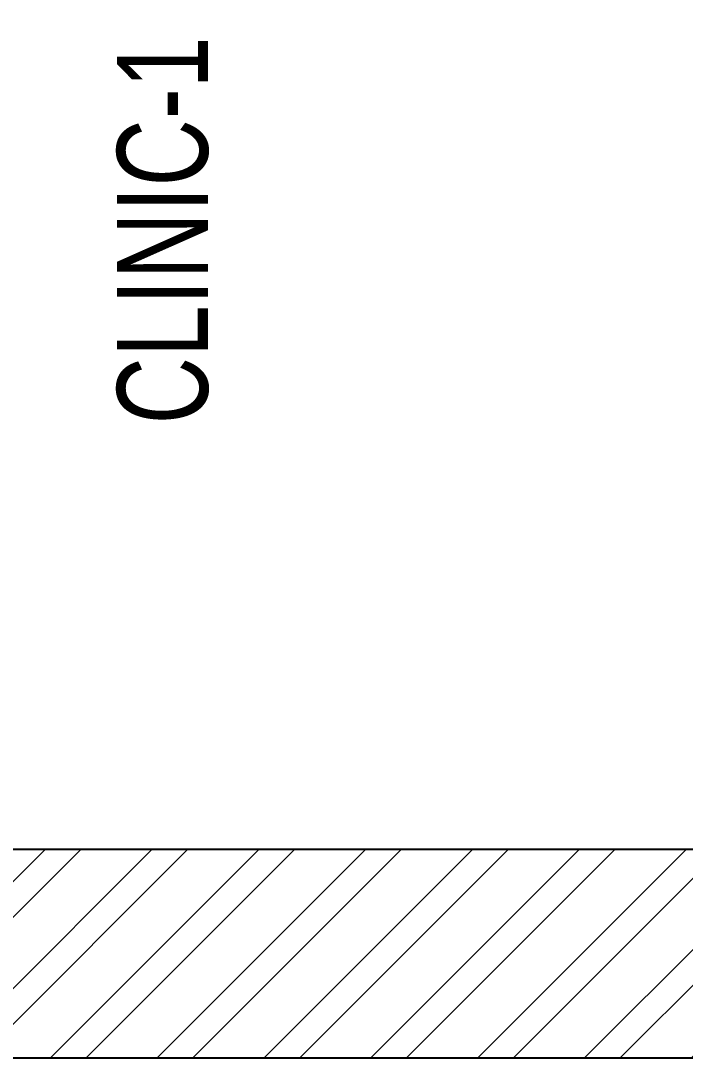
# Model space of a CAD drawing. Header units: feet. Extents: x 3707367 to 3726033, y -4892163 to -4885963.
# Drawn here: x 3720673 to 3721405, y -4892163 to -4891021 of the extents above; entities that cross this region are included whole.
import ezdxf

# ---------------------------------------------------------------- set-up
doc = ezdxf.new("R2010")
doc.units = ezdxf.units.FT
doc.header["$LTSCALE"] = 33
doc.header["$MEASUREMENT"] = 0
doc.layers.add('A-WALL', color=1, linetype='Continuous')
for name, color, linetype, lineweight in [('A-WALL HATCH', 251, 'Continuous', 0), ('LENS_DIMENSION', 193, 'Continuous', 0), ('LENS_TEXT', 31, 'Continuous', 5)]:
    doc.layers.add(name, color=color, linetype=linetype, lineweight=lineweight)
doc.styles.get("Standard").update_dxf_attribs({"font": 'GILC____.TTF'})

# ---------------------------------------------------------------- blocks, each defined once
blk = doc.blocks.new('A$C3e620458')
at = {"layer": 'A-WALL HATCH'}
h = blk.add_hatch(dxfattribs=at)
h.set_pattern_fill('ANSI32', color=256, scale=222)
h.set_pattern_definition([(45, (-3383902.085171247, 5460131.14466072), (-58.86663953378008, 58.86663953378008), []), (45, (-3383862.840744957, 5460131.14466072), (-58.86663953378008, 58.86663953378008), [])])
h.paths.add_polyline_path([(-512.3537510633467, 230), (-13459.35375106334, 230), (-16622.35375106335, 230), (-16622.35375106335, 0), (-512.3537510633467, 0)])
h.paths.add_polyline_path([(0, 3306), (0, 3673), (-282.3537510633469, 3673), (-282.3537510633469, 6200), (-16622.35375106335, 6200), (-16622.35375106335, 5880), (-16222.35375106335, 5880), (-16222.35375106335, 5890), (-13436.35375106335, 5890), (-13436.35375106335, 5850), (-13216.35375106334, 5850), (-13216.35375106334, 5890), (-9674.353751063349, 5890), (-9674.353751063349, 5970), (-512.3537510633467, 5970), (-512.3537510633467, 3306)])
h.paths.add_polyline_path([(0, 0), (0, 230), (-256.3537510633469, 230), (-256.3537510633469, 0)])
at = {"layer": 'A-WALL'}
for p, q in [((-512.3537510633467, 230), (-16675.60460121045, 230)), ((-512.3537510633467, 0), (-16622.35375106335, 0))]:
    blk.add_line(p, q, dxfattribs=at)

msp = doc.modelspace()

# ---------------------------------------------------------------- block references
at = {"layer": 'LENS_DIMENSION'}
msp.add_blockref('A$C3e620458', (3726033.451226087, -4892163.454211351), dxfattribs=at)

# ---------------------------------------------------------------- texts
at = {"layer": 'LENS_TEXT', "linetype": 'Continuous', "ltscale": 3, "insert": (3720829.827684118, -4891251.777406513), "char_height": 100, "attachment_point": 5, "rotation": 90.00000000000001}
msp.add_mtext_dynamic_manual_height_columns('CLINIC-1', width=930.4951690917121, gutter_width=0.9999999999999992, heights=[0], dxfattribs=at)

doc.saveas('drawing.dxf')
